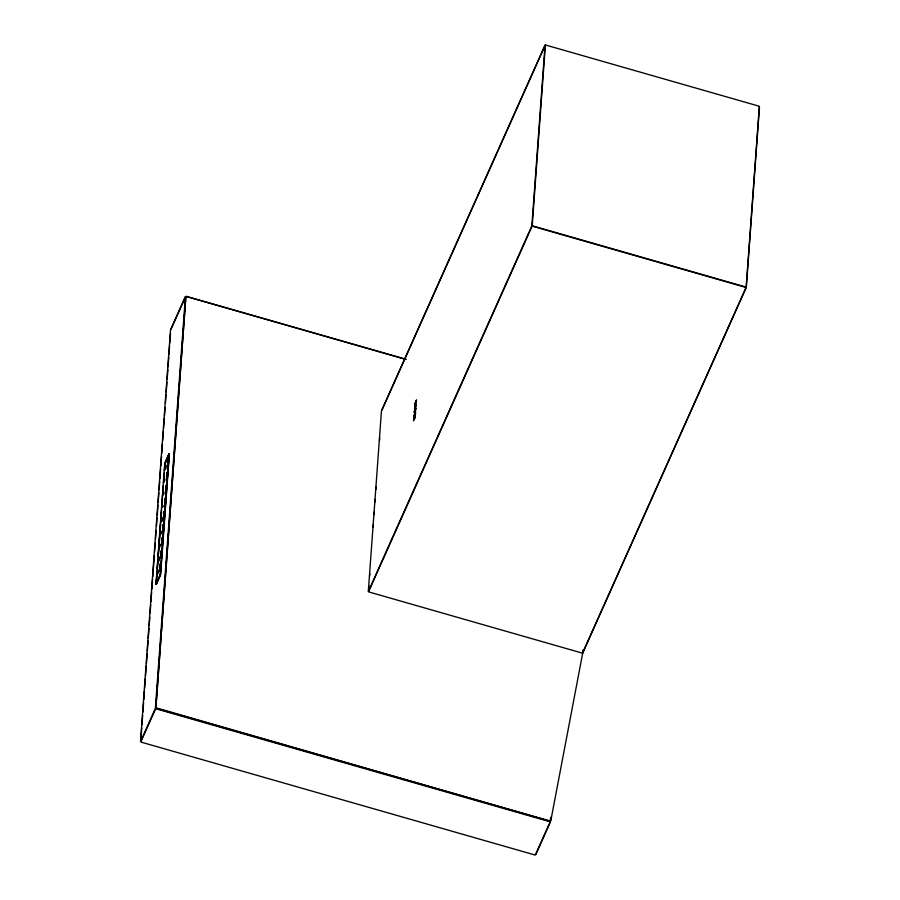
<?xml version="1.0" encoding="UTF-8"?>
<svg xmlns="http://www.w3.org/2000/svg" width="900" height="900" viewBox="0 0 900 900"><rect width="100%" height="100%" fill="white"/><g stroke="black" fill="none" stroke-linecap="round" stroke-linejoin="round"><path stroke-width="1.35" d="M159.581 547.031L159.862 545.85M160.594 533.104L160.931 531.326L160.639 532.181M185.873 296.73L186.851 296.426M140.513 741.352L170.505 330.098M141.041 737.505L141.75 727.706M141.964 724.916L142.672 715.117M142.875 712.327L143.595 702.529M143.797 699.739L144.405 691.335M144.607 688.545L145.328 678.746M145.53 675.956L146.239 666.158M146.453 663.367L147.161 653.569M147.364 650.779L148.084 640.98M148.286 638.19L148.995 628.391M149.197 625.601L149.816 617.197M150.12 613.001L150.727 604.609M150.93 601.819L151.65 592.02M151.852 589.23L152.572 579.431M152.775 576.641L154.305 555.66M154.609 551.464L155.216 543.06M155.52 538.864L156.139 530.471M156.442 526.275L157.05 517.882M157.264 515.092L157.972 505.294M158.175 502.504L158.895 492.705M159.097 489.915L159.705 481.522M159.907 478.721L160.627 468.934M160.83 466.132L161.539 456.334M161.741 453.544L162.461 443.745M162.664 440.955L163.384 431.156M163.586 428.366L164.295 418.567M164.498 415.777L165.116 407.385M165.42 403.189L166.028 394.796M166.23 391.995L166.95 382.196M167.153 379.406L167.861 369.608M168.075 366.817L168.784 357.019M168.986 354.229L169.605 345.836M169.808 343.035L170.516 333.248M156.004 584.111L164.745 463.354M157.028 571.691L156.127 584.235M157.23 568.913L157.939 559.204M158.141 556.436L161.584 509.276M161.786 506.509L163.305 485.707M163.496 482.929L164.205 473.22M164.407 470.452L164.936 463.41M160.132 574.729L156.195 584.156L157.061 573.086M157.365 568.924L157.972 560.599M158.276 556.447L158.884 548.123M159.086 545.344L159.795 535.646M159.998 532.868L160.605 524.543M160.909 520.391L161.516 512.066M161.921 506.52L162.428 499.579M162.731 495.428L163.339 487.103M163.643 482.94L164.25 474.626M164.554 470.464L165.172 463.489M157.669 572.861L158.186 571.365M158.085 570.814L157.714 572.321M157.781 571.387L157.871 572.423M157.804 571.072L158.276 570.127M158.625 559.744L158.749 561.139M158.659 559.327L159.007 558.202M158.67 559.148L159.019 558.023M159.536 547.256L159.716 545.884M159.649 545.76L160.121 544.815M159.694 545.096L160.155 544.151L159.975 544.86M164.374 480.983L164.846 480.037M165.206 469.451L165.69 468.146L165.229 469.215M165.352 467.572L165.803 466.988M165.375 467.145L165.701 466.436L165.532 467.257M157.894 572.816L157.961 571.939M160.785 533.126C161.055 531.09 160.099 536.816 160.841 532.991M165.454 469.114L165.532 468.214M161.1 531.371L160.616 532.451M162.101 517.691L161.64 518.602M159.705 571.241L160.403 563.715L160.076 570.915M160.661 558.18L161.347 550.642L161.032 557.854M161.618 545.108L162.304 537.581L161.989 544.793M162.562 532.046L163.26 524.52L162.934 531.731M163.519 518.985L164.205 511.459L163.89 518.67M164.475 505.924L165.161 498.397L164.846 505.609M165.42 492.863L166.118 485.336L165.791 492.548M166.376 479.801L167.062 472.275L166.748 479.486M167.333 466.74L168.019 459.214L167.692 466.425M159.907 571.298L160.403 563.715M160.864 558.236L161.347 550.642M161.82 545.175L162.304 537.581M162.765 532.102L163.26 524.52M163.721 519.041L164.205 511.459M164.678 505.98L165.161 498.397M165.623 492.919L166.118 485.336M166.579 479.858L167.062 472.275M167.524 466.796L168.019 459.214M160.178 574.549L169.099 453.848M160.616 574.673L169.346 453.915L165.139 463.219M155.396 708.086L185.389 296.831M155.846 707.929L185.828 296.674M551.025 819.394L550.114 821.149L155.903 707.76L185.884 296.606M368.303 591.334L381.454 410.974M368.674 588.803L368.876 586.012M369.596 576.225L369.799 573.424M373.162 527.288L373.365 524.486M374.074 514.699L374.276 511.909M374.996 502.121L375.199 499.32M375.907 489.532L376.121 486.743M379.485 440.606L379.688 437.805M531.877 225.641L545.029 45.281M532.226 225.518L545.377 45.157M550.327 821.025L550.53 818.235M550.541 821.374L550.856 817.178M582.615 653.479L582.817 650.689M582.75 652.815L582.952 650.025M746.168 286.852L759.319 106.492M746.336 287.123L759.488 106.763M160.425 574.627L169.234 453.859L164.891 463.14M158.951 558.844L158.816 559.429M551.183 818.752L582.592 653.715M161.876 518.265L161.572 519.84L161.91 518.108M158.917 559.001L158.614 559.868M157.781 573.39L157.725 573.604M550.924 819.585L550.136 821.104L156.274 708.367M160.537 533.858L160.706 533.486M160.751 532.395L160.661 532.969M158.602 561.296L158.828 559.879M157.748 572.974L157.939 572.355M415.721 406.789L414.72 409.039L415.879 404.707L416.002 405.304M161.449 521.269L161.696 520.403L161.404 521.876L161.752 520.324L161.708 521.168M160.391 574.751L156.195 584.156M170.674 329.456L185.254 296.854M171.023 329.321L185.602 296.73M164.79 463.174L168.941 453.904M165.229 463.309L169.38 454.027M165.341 467.696L165.623 466.774M163.463 494.28L163.879 492.829L163.485 493.897M156.319 584.168L160.571 574.852M140.648 741.319L155.227 708.727M140.963 741.645L155.542 709.054M381.589 410.468L544.928 45.304M381.859 410.366L545.209 45.203M368.404 591.311L531.743 226.148M368.64 591.559L531.99 226.395M582.581 652.894L745.931 287.73M582.851 652.793L746.201 287.629M535.444 854.741L550.024 822.15M535.793 854.617L550.373 822.015M157.59 572.445L157.86 571.804M545.67 45.034L758.981 106.155M532.564 225.855L745.796 286.999M532.462 226.226L745.695 287.37M186.469 296.404L405.81 359.201M186.21 296.516L406.001 359.483M368.809 591.941L582.109 653.062M156.139 708.84L549.72 821.689M141.165 742.14L534.836 854.955M158.85 557.37C158.659 559.35 159.345 555.266 158.85 557.494M162.889 506.081L162.484 507.262L162.889 506.081M413.843 416.059L413.899 417.049L415.361 411.784L415.192 414.124L415.485 413.494L415.553 411.007L413.843 416.059M413.527 420.66L415.327 417.082L414.562 418.331L415.553 413.899L413.719 418.016L414.473 416.767L413.527 420.66M414.743 403.988L414.731 405.911L416.576 399.87L414.743 403.988M414.934 403.988L414.934 405.101L415.519 402.705L414.934 403.988M415.755 402.165L415.755 402.964L416.306 400.939L415.755 402.165M414.18 411.885C414 415.564 416.396 405.225 415.485 410.175L415.901 407.858L414.18 411.885M157.725 571.916L157.725 571.916M165.735 465.93L165.442 466.819L165.735 465.93M161.82 519.75L161.516 520.639L161.82 519.75M165.679 466.054L165.487 466.639L165.679 466.054M165.544 467.989L165.341 468.562L165.544 467.989M161.82 519.075L161.618 519.66L161.82 519.075M161.764 519.874L161.561 520.459L161.764 519.874M159.019 557.505L158.816 558.09L159.019 557.505M416.239 404.764L414.529 409.826L416.07 403.92L416.239 404.764"/></g></svg>
